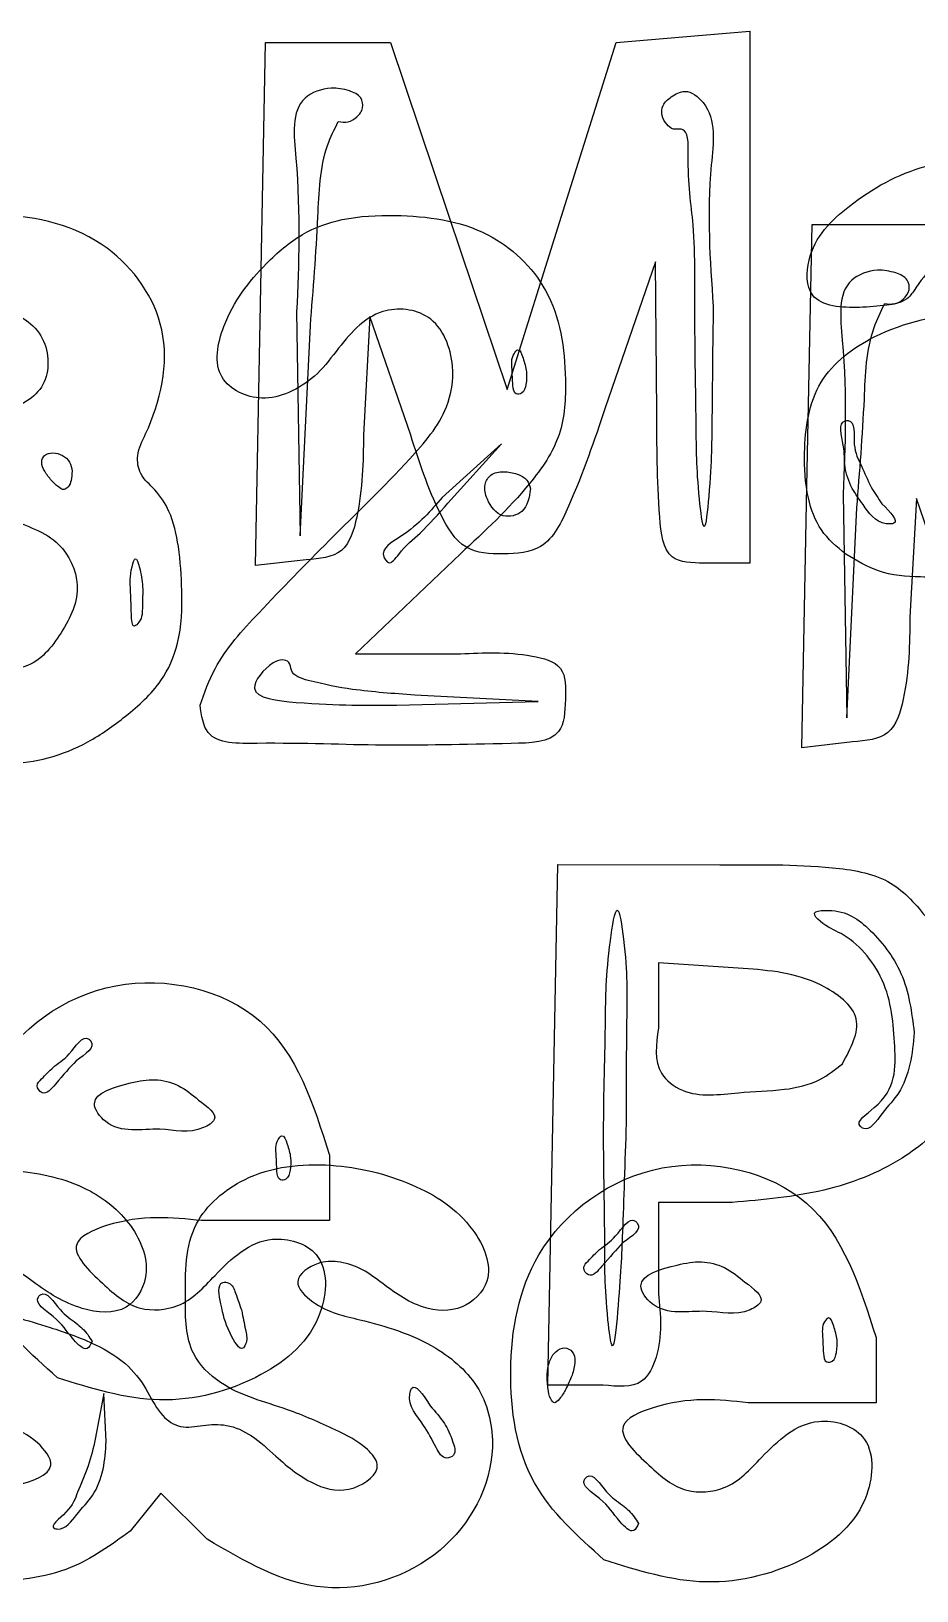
# Model space of a CAD drawing. Extents: x 0.12 to 3.45, y 0.56 to 2.39.
# Drawn here: x 1.8171 to 1.9787, y 0.5712 to 0.8558 of the extents above; entities that cross this region are included whole.
import ezdxf

# ---------------------------------------------------------------- set-up
doc = ezdxf.new("R2010")
doc.units = 0
doc.layers.get('0').update_dxf_attribs({"linetype": 'CONTINUOUS'})

msp = doc.modelspace()

# ---------------------------------------------------------------- linework, layer by layer
at = {"color": 7}
for p, q in [((1.923812, 0.853748), (1.936013, 0.854782)), ((1.936013, 0.854782), (1.948215, 0.855817)), ((1.948215, 0.855817), (1.948215, 0.807282)), ((1.858955, 0.806017), (1.859882, 0.853748)), ((1.859882, 0.853748), (1.871268, 0.853748)), ((1.871268, 0.853748), (1.882654, 0.853748)), ((1.882654, 0.853748), (1.893313, 0.822081)), ((1.913892, 0.822081), (1.923812, 0.853748)), ((1.873131, 0.839331), (1.873131, 0.839331)), ((1.893313, 0.822081), (1.903971, 0.790414)), ((1.903971, 0.790414), (1.913892, 0.822081)), ((1.958656, 0.772783), (1.959583, 0.820514)), ((1.959583, 0.820514), (1.970969, 0.820514)), ((1.970969, 0.820514), (1.982355, 0.820514)), ((1.931026, 0.813747), (1.921839, 0.787081)), ((1.931287, 0.786247), (1.931026, 0.813747)), ((1.858029, 0.758287), (1.858956, 0.806018)), ((1.858956, 0.806018), (1.858955, 0.806017)), ((1.941548, 0.805659), (1.941548, 0.805659)), ((1.948215, 0.807282), (1.948215, 0.758747)), ((1.972832, 0.806097), (1.972833, 0.806097)), ((1.865546, 0.804581), (1.866211, 0.763748)), ((1.878926, 0.803747), (1.877737, 0.782081)), ((1.886354, 0.782081), (1.878926, 0.803747)), ((1.866211, 0.763748), (1.868046, 0.802081)), ((1.90686, 0.796139), (1.90686, 0.796139)), ((1.902916, 0.780514), (1.892083, 0.770723)), ((1.893126, 0.76968), (1.902916, 0.780514)), ((1.824583, 0.775514), (1.824583, 0.775514)), ((1.908215, 0.772278), (1.908215, 0.772278)), ((1.957731, 0.725053), (1.958657, 0.772784)), ((1.958657, 0.772784), (1.958656, 0.772783)), ((1.893126, 0.76968), (1.893126, 0.76968)), ((1.965248, 0.771347), (1.965912, 0.730514)), ((1.965912, 0.730514), (1.967747, 0.768847)), ((1.972315, 0.769581), (1.972315, 0.769581)), ((1.978627, 0.770514), (1.977439, 0.748847)), ((1.986056, 0.748847), (1.978627, 0.770514)), ((1.895428, 0.760439), (1.876274, 0.74218)), ((1.965715, 0.76036), (1.965715, 0.76036)), ((1.836893, 0.75795), (1.836893, 0.75795)), ((1.867289, 0.75935), (1.858029, 0.758287)), ((1.948215, 0.758747), (1.939882, 0.758747)), ((1.876274, 0.74218), (1.895428, 0.74218)), ((1.909583, 0.733487), (1.887083, 0.734653)), ((1.887083, 0.734653), (1.887083, 0.734652)), ((1.847916, 0.732837), (1.847916, 0.732837)), ((1.883749, 0.732833), (1.909583, 0.733487)), ((1.96699, 0.726117), (1.957731, 0.725053)), ((1.91229, 0.656248), (1.913214, 0.703748)), ((1.913214, 0.703748), (1.942752, 0.703648)), ((1.94704, 0.684764), (1.931548, 0.685779)), ((1.931548, 0.685779), (1.931548, 0.67393)), ((1.978214, 0.67306), (1.978214, 0.67306)), ((1.825306, 0.667914), (1.825306, 0.667914)), ((1.965113, 0.66736), (1.965113, 0.66736)), ((1.847634, 0.660757), (1.847634, 0.660757)), ((1.911364, 0.608744), (1.912289, 0.656244)), ((1.912289, 0.656244), (1.91229, 0.656248)), ((1.925659, 0.656474), (1.925659, 0.656474)), ((1.863825, 0.652706), (1.863825, 0.652706)), ((1.871548, 0.65067), (1.871548, 0.638747)), ((1.944988, 0.642078), (1.931547, 0.642078)), ((1.931547, 0.642078), (1.931547, 0.625411)), ((1.871548, 0.638747), (1.848214, 0.638747)), ((1.925008, 0.63468), (1.925008, 0.63468)), ((1.947335, 0.627523), (1.947335, 0.627523)), ((1.855514, 0.622312), (1.855514, 0.622312)), ((1.963527, 0.619472), (1.963526, 0.619472)), ((1.828214, 0.616673), (1.828214, 0.616673)), ((1.971249, 0.617436), (1.971249, 0.605513)), ((1.821915, 0.610066), (1.821915, 0.610066)), ((1.915788, 0.610514), (1.915788, 0.610514)), ((1.830342, 0.60718), (1.82881, 0.598847)), ((1.830795, 0.598422), (1.830342, 0.60718)), ((1.921456, 0.608744), (1.911364, 0.608744)), ((1.889925, 0.604933), (1.889925, 0.604933)), ((1.971249, 0.605513), (1.947916, 0.605513)), ((1.830796, 0.598422), (1.830795, 0.598422)), ((1.840783, 0.589009), (1.835149, 0.582051)), ((1.849198, 0.580594), (1.840783, 0.589009)), ((1.927916, 0.583439), (1.927916, 0.583439)), ((1.921616, 0.576832), (1.921616, 0.576832))]:
    msp.add_line(p, q, dxfattribs=at)
for points, knots in [([(1.873131, 0.839331), (1.873744, 0.839242), (1.874981, 0.839063), (1.876641, 0.840116), (1.877837, 0.841702), (1.877391, 0.844042), (1.874834, 0.84515), (1.871326, 0.845759), (1.864264, 0.843243), (1.86643, 0.825589), (1.865915, 0.81336), (1.865546, 0.804581)], [0, 0, 0, 0, 0.001802, 0.003633, 0.005593, 0.007432, 0.009866, 0.013236, 0.018325, 0.029366, 0.057449, 0.057449, 0.057449, 0.057449]), ([(1.941548, 0.805659), (1.940959, 0.814014), (1.940109, 0.826092), (1.94243, 0.841006), (1.936779, 0.845494), (1.933967, 0.843986), (1.932236, 0.842486), (1.932001, 0.840361), (1.932936, 0.838876), (1.934181, 0.837718), (1.937135, 0.838393), (1.936694, 0.82903), (1.938431, 0.819416), (1.938065, 0.802086), (1.938511, 0.784416), (1.938447, 0.775055), (1.939933, 0.762569), (1.94128, 0.776214), (1.941297, 0.786176), (1.941456, 0.798479), (1.941548, 0.805659)], [0, 0, 0, 0, 0.02575, 0.037219, 0.041121, 0.043785, 0.045965, 0.047803, 0.049584, 0.051132, 0.05253, 0.057304, 0.070209, 0.088567, 0.107037, 0.120224, 0.125318, 0.130897, 0.145367, 0.16564, 0.16564, 0.16564, 0.16564]), ([(1.868046, 0.802081), (1.868575, 0.808652), (1.869455, 0.819573), (1.869784, 0.832502), (1.872429, 0.837899), (1.873131, 0.839331)], [0, 0, 0, 0, 0.0199, 0.033072, 0.037828, 0.037828, 0.037828, 0.037828]), ([(1.965715, 0.76036), (1.964089, 0.761724), (1.960827, 0.764464), (1.958436, 0.771266), (1.957894, 0.780429), (1.959638, 0.792526), (1.972117, 0.801871), (1.985568, 0.804714), (1.994783, 0.80474), (2.000733, 0.807941), (1.995902, 0.812754), (1.990275, 0.814442), (1.98193, 0.814324), (1.978978, 0.809532), (1.97662, 0.806333), (1.972702, 0.805726), (1.967283, 0.805206), (1.958507, 0.805676), (1.9585, 0.816777), (1.966938, 0.825137), (1.980304, 0.832554), (1.99707, 0.832899), (2.010364, 0.828112), (2.018527, 0.819294), (2.020385, 0.80604), (2.02114, 0.788359), (2.021449, 0.773539), (2.021703, 0.759129), (2.013924, 0.758667), (2.007379, 0.758474), (1.999087, 0.75777), (1.989542, 0.756748), (1.980334, 0.755912), (1.971838, 0.75672), (1.967659, 0.759204), (1.965714, 0.76036)], [0, 0, 0, 0, 0.006262, 0.012574, 0.020823, 0.034058, 0.046815, 0.064775, 0.073488, 0.076666, 0.080661, 0.08837, 0.096447, 0.102254, 0.104335, 0.108097, 0.113152, 0.121993, 0.128398, 0.140687, 0.156312, 0.173338, 0.189309, 0.197288, 0.20797, 0.228283, 0.249434, 0.257574, 0.263131, 0.269365, 0.278193, 0.28771, 0.298268, 0.305986, 0.312698, 0.312698, 0.312698, 0.312698]), ([(1.791505, 0.73081), (1.78811, 0.734083), (1.782466, 0.739523), (1.77933, 0.752212), (1.788153, 0.756314), (1.794318, 0.754646), (1.79906, 0.751717), (1.803441, 0.746316), (1.807638, 0.739533), (1.817283, 0.73894), (1.822963, 0.745897), (1.826867, 0.75429), (1.822369, 0.76378), (1.813084, 0.766402), (1.804245, 0.771241), (1.803346, 0.78236), (1.812173, 0.786068), (1.820601, 0.790112), (1.820405, 0.800804), (1.813343, 0.805206), (1.807466, 0.805371), (1.803532, 0.80314), (1.802302, 0.799019), (1.800744, 0.794759), (1.795979, 0.792242), (1.790439, 0.792401), (1.784618, 0.791361), (1.780639, 0.795966), (1.783579, 0.803598), (1.787006, 0.813077), (1.798114, 0.820784), (1.813507, 0.823332), (1.831456, 0.818808), (1.843768, 0.801375), (1.840382, 0.786779), (1.836223, 0.77877), (1.836802, 0.774664), (1.840027, 0.772068), (1.8428, 0.767714), (1.844222, 0.761293), (1.844713, 0.753225), (1.844547, 0.744721), (1.840921, 0.736475), (1.834624, 0.730844), (1.827754, 0.725925), (1.820424, 0.722945), (1.812915, 0.721809), (1.805413, 0.722952), (1.798059, 0.725894), (1.793734, 0.729138), (1.791505, 0.73081)], [0, 0, 0, 0, 0.014381, 0.023902, 0.03245, 0.037438, 0.042921, 0.048782, 0.058421, 0.06508, 0.074144, 0.083363, 0.091478, 0.101742, 0.111479, 0.119777, 0.128593, 0.137461, 0.145844, 0.154822, 0.159484, 0.163086, 0.167391, 0.171919, 0.176279, 0.182319, 0.188887, 0.192219, 0.198414, 0.210859, 0.222962, 0.236416, 0.257082, 0.274978, 0.294236, 0.298432, 0.301737, 0.305658, 0.310384, 0.31702, 0.325067, 0.334725, 0.342183, 0.351329, 0.359657, 0.36749, 0.374825, 0.38216, 0.389992, 0.39832, 0.39832, 0.39832, 0.39832]), ([(1.847916, 0.732837), (1.848729, 0.735105), (1.851003, 0.741452), (1.859901, 0.751061), (1.872001, 0.76353), (1.884118, 0.775196), (1.893155, 0.785652), (1.894734, 0.795424), (1.891109, 0.804758), (1.879566, 0.805886), (1.873725, 0.798722), (1.86917, 0.792719), (1.864359, 0.789732), (1.858266, 0.788054), (1.849816, 0.792048), (1.852128, 0.804199), (1.858499, 0.812284), (1.866145, 0.819037), (1.874451, 0.821983), (1.886006, 0.822494), (1.900283, 0.820691), (1.912915, 0.808665), (1.914943, 0.794488), (1.914319, 0.781823), (1.906735, 0.770922), (1.899807, 0.764498), (1.895428, 0.760439)], [0, 0, 0, 0, 0.007174, 0.020088, 0.038517, 0.059476, 0.071062, 0.078595, 0.088573, 0.09685, 0.108068, 0.114079, 0.119616, 0.124637, 0.132829, 0.142106, 0.15595, 0.164414, 0.172152, 0.181833, 0.199071, 0.213711, 0.230373, 0.240454, 0.250931, 0.268913, 0.268913, 0.268913, 0.268913]), ([(1.972833, 0.806097), (1.973446, 0.806008), (1.974683, 0.805829), (1.976343, 0.806882), (1.977538, 0.808468), (1.977092, 0.810808), (1.974535, 0.811916), (1.971027, 0.812525), (1.963966, 0.810009), (1.966131, 0.792355), (1.965617, 0.780126), (1.965248, 0.771347)], [0, 0, 0, 0, 0.001802, 0.003633, 0.005593, 0.007432, 0.009866, 0.013236, 0.018325, 0.029366, 0.057449, 0.057449, 0.057449, 0.057449]), ([(1.967747, 0.768847), (1.968277, 0.775418), (1.969156, 0.786339), (1.969486, 0.799268), (1.972131, 0.804665), (1.972832, 0.806097)], [0, 0, 0, 0, 0.0199, 0.033072, 0.037828, 0.037828, 0.037828, 0.037828]), ([(1.90686, 0.796139), (1.90659, 0.796946), (1.906172, 0.798197), (1.904597, 0.796357), (1.904928, 0.794031), (1.90488, 0.791809), (1.905197, 0.789375), (1.907044, 0.789705), (1.90746, 0.791589), (1.907604, 0.793743), (1.907117, 0.795313), (1.90686, 0.796139)], [0, 0, 0, 0, 0.0018, 0.002786, 0.005648, 0.008593, 0.010286, 0.011274, 0.013064, 0.015361, 0.017914, 0.017914, 0.017914, 0.017914]), ([(1.921839, 0.787081), (1.919862, 0.781202), (1.916966, 0.77259), (1.911339, 0.760934), (1.903275, 0.760232), (1.895677, 0.760707), (1.890182, 0.770124), (1.887888, 0.777289), (1.886354, 0.782081)], [0, 0, 0, 0, 0.019177, 0.028091, 0.035066, 0.041871, 0.049511, 0.064938, 0.064938, 0.064938, 0.064938]), ([(1.939882, 0.758747), (1.937653, 0.758779), (1.932573, 0.758851), (1.931251, 0.771926), (1.931272, 0.780269), (1.931287, 0.786247)], [0, 0, 0, 0, 0.00592, 0.013497, 0.032652, 0.032652, 0.032652, 0.032652]), ([(1.972315, 0.769581), (1.971637, 0.770559), (1.970146, 0.772712), (1.968646, 0.776562), (1.966769, 0.779961), (1.967622, 0.784914), (1.964123, 0.784627), (1.965641, 0.779947), (1.965348, 0.776333), (1.966673, 0.77238), (1.96925, 0.768982), (1.971347, 0.765816), (1.975945, 0.765886), (1.973864, 0.768004), (1.972315, 0.769581)], [0, 0, 0, 0, 0.003577, 0.007867, 0.012002, 0.0165, 0.017036, 0.021518, 0.025524, 0.029627, 0.033171, 0.038618, 0.040061, 0.044259, 0.044259, 0.044259, 0.044259]), ([(1.877737, 0.782081), (1.877681, 0.777235), (1.877599, 0.770228), (1.874581, 0.759963), (1.869714, 0.759554), (1.867289, 0.75935)], [0, 0, 0, 0, 0.014994, 0.021683, 0.028326, 0.028326, 0.028326, 0.028326]), ([(1.824583, 0.775514), (1.824483, 0.776103), (1.824284, 0.777279), (1.822855, 0.778541), (1.821181, 0.778977), (1.819461, 0.77865), (1.818798, 0.777011), (1.819593, 0.775372), (1.820722, 0.773876), (1.821853, 0.772773), (1.823038, 0.771954), (1.82406, 0.772704), (1.824468, 0.773952), (1.824541, 0.774951), (1.824583, 0.775514)], [0, 0, 0, 0, 0.001747, 0.003492, 0.005327, 0.006891, 0.0082, 0.009968, 0.012055, 0.013799, 0.014919, 0.015789, 0.017098, 0.018789, 0.018789, 0.018789, 0.018789]), ([(1.908215, 0.772278), (1.908049, 0.772847), (1.907683, 0.774109), (1.905651, 0.775159), (1.903393, 0.775547), (1.900879, 0.775182), (1.899585, 0.772863), (1.900307, 0.769893), (1.90268, 0.766677), (1.907511, 0.76788), (1.907962, 0.770697), (1.908215, 0.772278)], [0, 0, 0, 0, 0.001716, 0.003805, 0.006308, 0.008741, 0.010753, 0.01342, 0.017635, 0.021082, 0.025487, 0.025487, 0.025487, 0.025487]), ([(1.892083, 0.770723), (1.890056, 0.768319), (1.887099, 0.764811), (1.880362, 0.761173), (1.882553, 0.75811), (1.885022, 0.761697), (1.888488, 0.764356), (1.891432, 0.767736), (1.893126, 0.76968)], [0, 0, 0, 0, 0.010423, 0.015206, 0.016558, 0.018943, 0.024447, 0.031899, 0.031899, 0.031899, 0.031899]), ([(1.836893, 0.75795), (1.836625, 0.758778), (1.836118, 0.760343), (1.835076, 0.756748), (1.835255, 0.753721), (1.835349, 0.750813), (1.835492, 0.746611), (1.837456, 0.748517), (1.837323, 0.751035), (1.83761, 0.754424), (1.837131, 0.756777), (1.836893, 0.75795)], [0, 0, 0, 0, 0.001785, 0.003375, 0.007613, 0.01209, 0.01428, 0.015355, 0.018297, 0.02189, 0.025464, 0.025464, 0.025464, 0.025464]), ([(1.977439, 0.748847), (1.977382, 0.744001), (1.9773, 0.736994), (1.974282, 0.726729), (1.969415, 0.72632), (1.96699, 0.726117)], [0, 0, 0, 0, 0.014994, 0.021683, 0.028326, 0.028326, 0.028326, 0.028326]), ([(1.895428, 0.74218), (1.899617, 0.742399), (1.905615, 0.742712), (1.914781, 0.740291), (1.914598, 0.733758), (1.91425, 0.726001), (1.898465, 0.725718), (1.881427, 0.725245), (1.864274, 0.726049), (1.848933, 0.725669), (1.848188, 0.730919), (1.847916, 0.732837)], [0, 0, 0, 0, 0.013065, 0.018709, 0.024465, 0.030458, 0.039365, 0.062824, 0.085739, 0.094866, 0.100121, 0.100121, 0.100121, 0.100121]), ([(1.887083, 0.734652), (1.883223, 0.734925), (1.876568, 0.735396), (1.869552, 0.736767), (1.864401, 0.738237), (1.864434, 0.740759), (1.862698, 0.741281), (1.860086, 0.74007), (1.855229, 0.734291), (1.871053, 0.73268), (1.878545, 0.732771), (1.883749, 0.732833)], [0, 0, 0, 0, 0.011382, 0.019628, 0.02323, 0.024721, 0.026008, 0.027783, 0.033483, 0.041521, 0.059799, 0.059799, 0.059799, 0.059799]), ([(1.942752, 0.703648), (1.949535, 0.703731), (1.959765, 0.703857), (1.973609, 0.701779), (1.981359, 0.693546), (1.987352, 0.683364), (1.988758, 0.670434), (1.985901, 0.65774), (1.975281, 0.648806), (1.961395, 0.64345), (1.950617, 0.642548), (1.944988, 0.642078)], [0, 0, 0, 0, 0.020536, 0.030973, 0.040288, 0.053175, 0.065941, 0.078523, 0.090352, 0.105781, 0.122649, 0.122649, 0.122649, 0.122649]), ([(1.925659, 0.656474), (1.925668, 0.663382), (1.925685, 0.67522), (1.925965, 0.685208), (1.924046, 0.698357), (1.921919, 0.684691), (1.921982, 0.67444), (1.921318, 0.654908), (1.921897, 0.635746), (1.921676, 0.625597), (1.923274, 0.612966), (1.924602, 0.627364), (1.925044, 0.637208), (1.925434, 0.649431), (1.925659, 0.656474)], [0, 0, 0, 0, 0.019619, 0.033622, 0.039077, 0.044778, 0.059377, 0.079808, 0.100017, 0.11402, 0.118835, 0.125054, 0.139653, 0.159504, 0.159504, 0.159504, 0.159504]), ([(1.978214, 0.67306), (1.977748, 0.67677), (1.97685, 0.683908), (1.970324, 0.692227), (1.965052, 0.695832), (1.959292, 0.69512), (1.961945, 0.692343), (1.966812, 0.69075), (1.973825, 0.682649), (1.974759, 0.670638), (1.975015, 0.66146), (1.967235, 0.656744), (1.969988, 0.654763), (1.972564, 0.65894), (1.975749, 0.661904), (1.977708, 0.667353), (1.978044, 0.671136), (1.978214, 0.67306)], [0, 0, 0, 0, 0.011073, 0.021306, 0.029832, 0.031751, 0.033536, 0.037976, 0.049209, 0.06163, 0.073392, 0.077657, 0.078158, 0.082626, 0.087366, 0.093017, 0.098858, 0.098858, 0.098858, 0.098858]), ([(1.821915, 0.610066), (1.817082, 0.614395), (1.806937, 0.623485), (1.803666, 0.644938), (1.808064, 0.668778), (1.831322, 0.685855), (1.862745, 0.67844), (1.868598, 0.659977), (1.871548, 0.65067)], [0, 0, 0, 0, 0.018937, 0.039751, 0.061597, 0.089127, 0.116247, 0.143816, 0.143816, 0.143816, 0.143816]), ([(1.965113, 0.66736), (1.966662, 0.670214), (1.969816, 0.676025), (1.959391, 0.683811), (1.95177, 0.684399), (1.94704, 0.684764)], [0, 0, 0, 0, 0.00856, 0.017436, 0.031957, 0.031957, 0.031957, 0.031957]), ([(1.825306, 0.667914), (1.827083, 0.669126), (1.829056, 0.670473), (1.82662, 0.672941), (1.824195, 0.66866), (1.821239, 0.667047), (1.819453, 0.664999), (1.817791, 0.663411), (1.819468, 0.661161), (1.822438, 0.664778), (1.824164, 0.666665), (1.825306, 0.667914)], [0, 0, 0, 0, 0.004493, 0.004991, 0.009484, 0.013327, 0.016291, 0.017783, 0.019321, 0.022233, 0.027927, 0.027927, 0.027927, 0.027927]), ([(1.931548, 0.67393), (1.931132, 0.670921), (1.93047, 0.66614), (1.937409, 0.660896), (1.945632, 0.662288), (1.953944, 0.662369), (1.960721, 0.663854), (1.963799, 0.666311), (1.965113, 0.66736)], [0, 0, 0, 0, 0.008323, 0.013225, 0.023459, 0.031894, 0.038603, 0.043598, 0.043598, 0.043598, 0.043598]), ([(1.847634, 0.660757), (1.846461, 0.66174), (1.844174, 0.663657), (1.839548, 0.664764), (1.834652, 0.663813), (1.826729, 0.661662), (1.832125, 0.654218), (1.840137, 0.656288), (1.846599, 0.65431), (1.851872, 0.657621), (1.849305, 0.65952), (1.847634, 0.660757)], [0, 0, 0, 0, 0.004567, 0.008902, 0.013389, 0.021, 0.024876, 0.034853, 0.042821, 0.045274, 0.049854, 0.049854, 0.049854, 0.049854]), ([(1.863825, 0.652706), (1.863555, 0.653514), (1.863137, 0.654764), (1.861562, 0.652925), (1.861893, 0.650598), (1.861845, 0.648376), (1.862163, 0.645942), (1.86401, 0.646272), (1.864425, 0.648156), (1.86457, 0.65031), (1.864082, 0.65188), (1.863825, 0.652706)], [0, 0, 0, 0, 0.0018, 0.002786, 0.005648, 0.008593, 0.010286, 0.011274, 0.013064, 0.015362, 0.017914, 0.017914, 0.017914, 0.017914]), ([(1.724715, 0.642805), (1.726943, 0.644342), (1.731213, 0.647289), (1.739534, 0.648899), (1.750435, 0.647811), (1.763742, 0.644922), (1.774862, 0.632524), (1.777152, 0.618061), (1.777669, 0.607997), (1.780116, 0.600381), (1.785299, 0.601536), (1.789843, 0.601606), (1.794901, 0.599386), (1.799577, 0.595595), (1.804017, 0.591632), (1.809472, 0.589556), (1.814792, 0.590344), (1.822739, 0.592891), (1.816462, 0.601049), (1.805724, 0.602046), (1.793338, 0.606569), (1.783037, 0.614689), (1.780064, 0.626794), (1.784628, 0.639669), (1.798132, 0.647817), (1.813221, 0.648632), (1.826768, 0.645708), (1.835808, 0.638619), (1.839487, 0.629388), (1.834594, 0.621389), (1.825213, 0.622309), (1.818954, 0.626392), (1.813885, 0.630304), (1.809682, 0.631402), (1.805587, 0.631262), (1.800223, 0.627016), (1.810971, 0.621959), (1.818634, 0.619963), (1.828487, 0.616595), (1.834823, 0.612741), (1.838438, 0.607753), (1.84047, 0.603227), (1.844386, 0.600646), (1.848533, 0.601462), (1.853006, 0.60172), (1.857742, 0.599535), (1.86245, 0.594973), (1.868212, 0.590292), (1.875527, 0.588734), (1.881686, 0.593402), (1.877586, 0.598194), (1.871888, 0.600897), (1.862819, 0.605012), (1.852948, 0.607258), (1.845259, 0.614934), (1.845243, 0.625757), (1.845179, 0.638304), (1.856854, 0.648198), (1.871644, 0.649774), (1.886463, 0.646166), (1.897518, 0.639288), (1.902252, 0.628342), (1.895842, 0.621914), (1.887639, 0.62245), (1.882046, 0.626665), (1.87727, 0.630212), (1.87322, 0.631407), (1.869112, 0.631299), (1.864123, 0.627854), (1.869895, 0.622196), (1.87872, 0.620446), (1.890202, 0.61697), (1.899782, 0.608543), (1.90292, 0.593763), (1.893348, 0.576024), (1.869603, 0.568596), (1.856093, 0.57654), (1.849198, 0.580594)], [0, 0, 0, 0, 0.008043, 0.01542, 0.024772, 0.040985, 0.054744, 0.071965, 0.082614, 0.087486, 0.091747, 0.096132, 0.101495, 0.107686, 0.114213, 0.119384, 0.12417, 0.131564, 0.136317, 0.148216, 0.164008, 0.175363, 0.185868, 0.199227, 0.213437, 0.230348, 0.243689, 0.254019, 0.264014, 0.270297, 0.278318, 0.288506, 0.293076, 0.297346, 0.301083, 0.305757, 0.311945, 0.326029, 0.334858, 0.342072, 0.347993, 0.353014, 0.356833, 0.360905, 0.365205, 0.370156, 0.375919, 0.384947, 0.391861, 0.39785, 0.401118, 0.40802, 0.417477, 0.430661, 0.437957, 0.447893, 0.461808, 0.473714, 0.489695, 0.504868, 0.518712, 0.528384, 0.534915, 0.541966, 0.551089, 0.555555, 0.559792, 0.56331, 0.568278, 0.572899, 0.58206, 0.596856, 0.607769, 0.618609, 0.639631, 0.66181, 0.684931, 0.684931, 0.684931, 0.684931]), ([(1.921616, 0.576832), (1.916783, 0.581162), (1.906638, 0.590251), (1.903368, 0.611704), (1.907765, 0.635544), (1.931024, 0.652621), (1.962447, 0.645206), (1.968299, 0.626743), (1.971249, 0.617436)], [0, 0, 0, 0, 0.018937, 0.039751, 0.061597, 0.089127, 0.116247, 0.143816, 0.143816, 0.143816, 0.143816]), ([(1.848214, 0.638747), (1.842784, 0.639321), (1.835333, 0.640107), (1.822543, 0.634453), (1.830511, 0.62686), (1.836067, 0.622034), (1.84502, 0.62261), (1.851334, 0.629673), (1.859133, 0.637045), (1.871459, 0.633416), (1.870836, 0.619095), (1.858622, 0.608909), (1.840397, 0.604233), (1.828077, 0.608121), (1.821915, 0.610066)], [0, 0, 0, 0, 0.017365, 0.023828, 0.03232, 0.040611, 0.047421, 0.056175, 0.068541, 0.076988, 0.087548, 0.103249, 0.122303, 0.141367, 0.141367, 0.141367, 0.141367]), ([(1.925008, 0.63468), (1.926784, 0.635893), (1.928757, 0.637239), (1.926322, 0.639707), (1.923896, 0.635426), (1.92094, 0.633813), (1.919154, 0.631765), (1.917492, 0.630177), (1.919169, 0.627928), (1.922139, 0.631544), (1.923866, 0.633432), (1.925008, 0.63468)], [0, 0, 0, 0, 0.004493, 0.004991, 0.009484, 0.013327, 0.016291, 0.017783, 0.019321, 0.022233, 0.027927, 0.027927, 0.027927, 0.027927]), ([(1.947335, 0.627523), (1.946162, 0.628506), (1.943875, 0.630423), (1.93925, 0.63153), (1.934354, 0.630579), (1.926431, 0.628428), (1.931826, 0.620984), (1.939839, 0.623054), (1.9463, 0.621076), (1.951574, 0.624387), (1.949007, 0.626286), (1.947335, 0.627523)], [0, 0, 0, 0, 0.004567, 0.008902, 0.013389, 0.021, 0.024876, 0.034853, 0.042821, 0.045274, 0.049854, 0.049854, 0.049854, 0.049854]), ([(1.855514, 0.622312), (1.855154, 0.623343), (1.854558, 0.625049), (1.853709, 0.627431), (1.850831, 0.627689), (1.852054, 0.622115), (1.852479, 0.619725), (1.855418, 0.614362), (1.856641, 0.616968), (1.856122, 0.619219), (1.855739, 0.621167), (1.855514, 0.622312)], [0, 0, 0, 0, 0.003389, 0.005611, 0.006693, 0.010607, 0.016214, 0.019841, 0.020894, 0.023339, 0.026834, 0.026834, 0.026834, 0.026834]), ([(1.828214, 0.616673), (1.827963, 0.617101), (1.827211, 0.61838), (1.825086, 0.620359), (1.822268, 0.622002), (1.81982, 0.62627), (1.817358, 0.62381), (1.822457, 0.620721), (1.823677, 0.618117), (1.827208, 0.614539), (1.827956, 0.616125), (1.828214, 0.616673)], [0, 0, 0, 0, 0.001493, 0.004457, 0.0083, 0.012792, 0.013291, 0.017783, 0.023477, 0.026389, 0.027927, 0.027927, 0.027927, 0.027927]), ([(1.931547, 0.625411), (1.931935, 0.621573), (1.932494, 0.616033), (1.928607, 0.607966), (1.924076, 0.608459), (1.921456, 0.608744)], [0, 0, 0, 0, 0.011586, 0.016725, 0.02377, 0.02377, 0.02377, 0.02377]), ([(1.963526, 0.619472), (1.963256, 0.62028), (1.962839, 0.62153), (1.961263, 0.619691), (1.961594, 0.617364), (1.961547, 0.615142), (1.961864, 0.612708), (1.963711, 0.613038), (1.964126, 0.614922), (1.964271, 0.617076), (1.963783, 0.618646), (1.963527, 0.619472)], [0, 0, 0, 0, 0.0018, 0.002786, 0.005648, 0.008593, 0.010286, 0.011274, 0.013064, 0.015362, 0.017914, 0.017914, 0.017914, 0.017914]), ([(1.915788, 0.610514), (1.916037, 0.61133), (1.916465, 0.612737), (1.916157, 0.6149), (1.914384, 0.615802), (1.912603, 0.614863), (1.911505, 0.612944), (1.911135, 0.61053), (1.911404, 0.608181), (1.911607, 0.606524), (1.91259, 0.605153), (1.913826, 0.606557), (1.914757, 0.608099), (1.915416, 0.609643), (1.915788, 0.610514)], [0, 0, 0, 0, 0.002572, 0.004429, 0.005955, 0.00772, 0.009858, 0.012415, 0.01494, 0.016797, 0.017748, 0.018898, 0.021036, 0.023803, 0.023803, 0.023803, 0.023803]), ([(1.889925, 0.604933), (1.888564, 0.607021), (1.886899, 0.609575), (1.885512, 0.605168), (1.888794, 0.60177), (1.89052, 0.598156), (1.892326, 0.594907), (1.894825, 0.596064), (1.893871, 0.599011), (1.89259, 0.601916), (1.890855, 0.60388), (1.889925, 0.604933)], [0, 0, 0, 0, 0.004647, 0.005684, 0.011944, 0.016585, 0.019345, 0.020661, 0.023197, 0.026762, 0.030883, 0.030883, 0.030883, 0.030883]), ([(1.947916, 0.605513), (1.942486, 0.606087), (1.935035, 0.606873), (1.922245, 0.601219), (1.930213, 0.593626), (1.935768, 0.5888), (1.944722, 0.589376), (1.951035, 0.596439), (1.958835, 0.603811), (1.971161, 0.600182), (1.970538, 0.585862), (1.958324, 0.575675), (1.940098, 0.571), (1.927778, 0.574887), (1.921616, 0.576832)], [0, 0, 0, 0, 0.017365, 0.023828, 0.03232, 0.040611, 0.047421, 0.056175, 0.068541, 0.076988, 0.087548, 0.103249, 0.122303, 0.141367, 0.141367, 0.141367, 0.141367]), ([(1.82881, 0.598847), (1.828442, 0.597218), (1.827699, 0.593924), (1.825513, 0.589286), (1.824485, 0.585955), (1.82013, 0.582777), (1.823332, 0.582162), (1.82543, 0.585397), (1.828666, 0.588505), (1.830483, 0.593338), (1.830692, 0.596737), (1.830796, 0.598422)], [0, 0, 0, 0, 0.005052, 0.010218, 0.014462, 0.018066, 0.018651, 0.023038, 0.027574, 0.032735, 0.037809, 0.037809, 0.037809, 0.037809]), ([(1.927916, 0.583439), (1.927664, 0.583867), (1.926912, 0.585146), (1.924787, 0.587125), (1.92197, 0.588768), (1.919521, 0.593037), (1.917059, 0.590576), (1.922159, 0.587488), (1.923378, 0.584883), (1.92691, 0.581305), (1.927658, 0.582891), (1.927916, 0.583439)], [0, 0, 0, 0, 0.001493, 0.004457, 0.0083, 0.012792, 0.013291, 0.017783, 0.023477, 0.026389, 0.027927, 0.027927, 0.027927, 0.027927]), ([(1.835149, 0.582051), (1.83166, 0.579536), (1.823841, 0.573901), (1.80895, 0.572403), (1.796286, 0.573299), (1.788299, 0.578116), (1.783853, 0.582415), (1.781929, 0.586067), (1.781009, 0.587812)], [0, 0, 0, 0, 0.012701, 0.028462, 0.043708, 0.049662, 0.056095, 0.061983, 0.061983, 0.061983, 0.061983])]:
    msp.add_open_spline(points, degree=3, knots=knots, dxfattribs=at)

doc.saveas('drawing.dxf')
